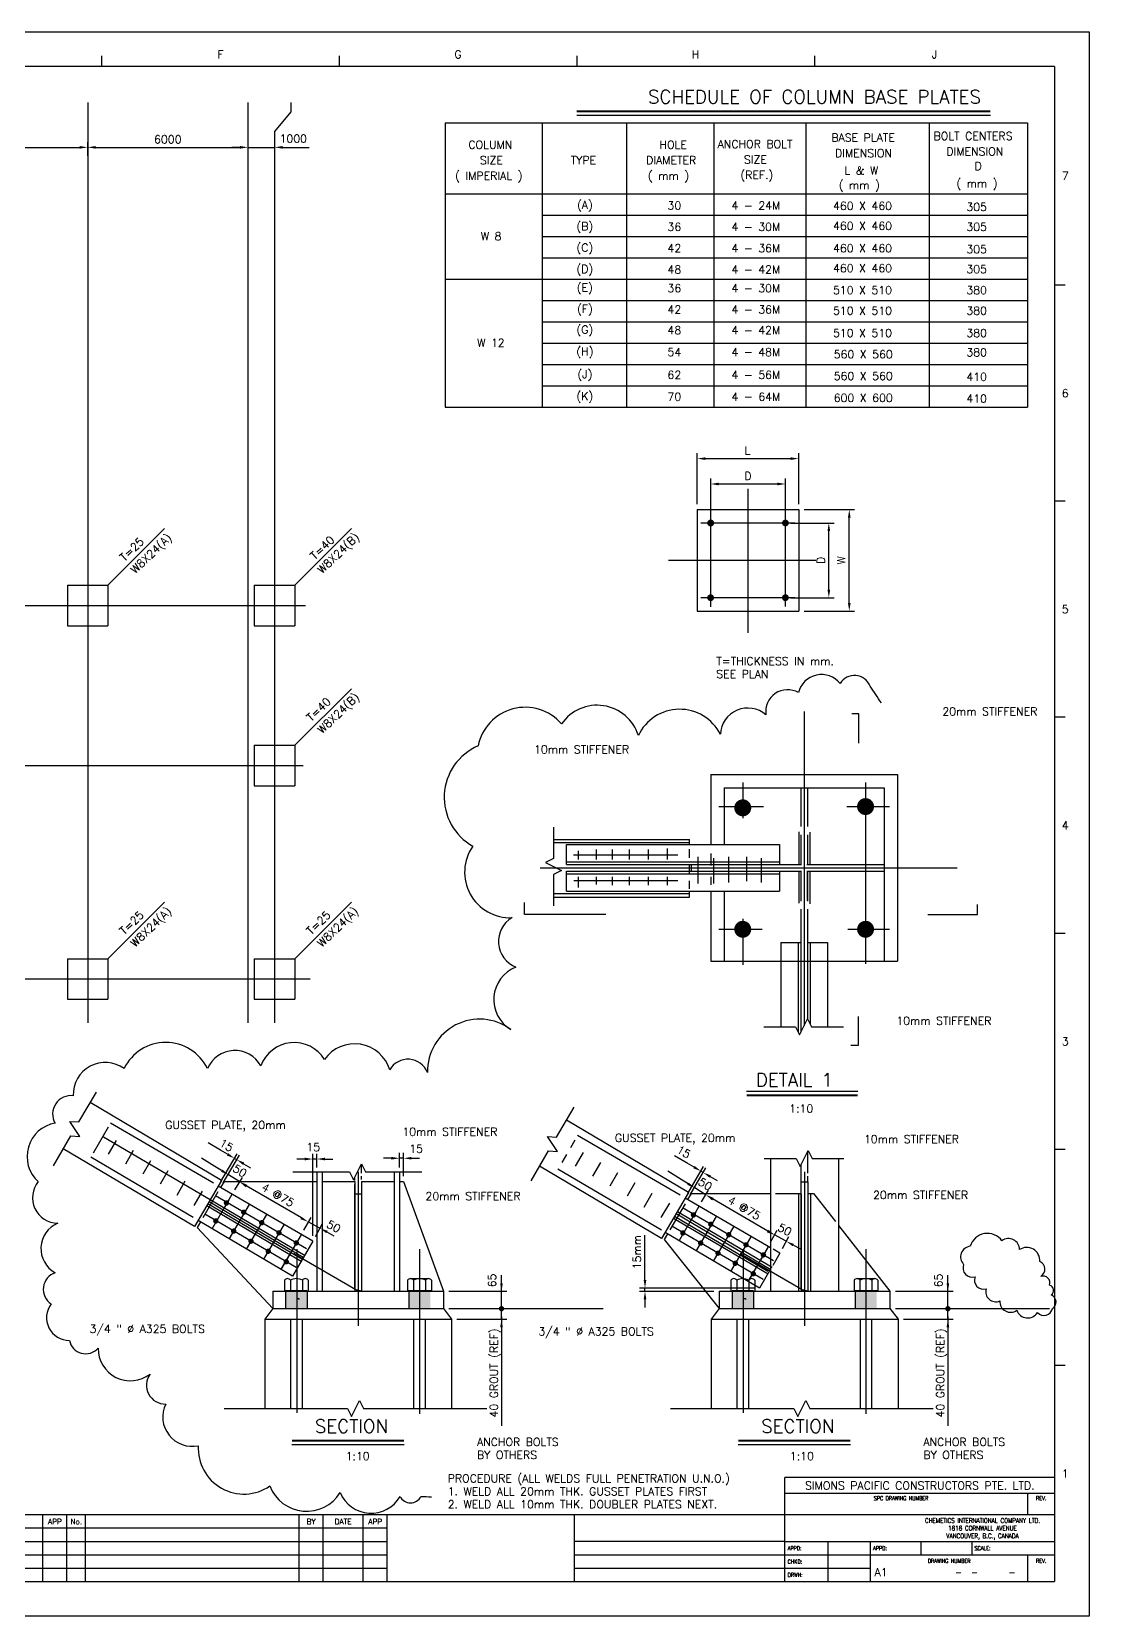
# Model space of a CAD drawing. Extents: x 0 to 84100, y 0 to 59400.
# Drawn here: x 44480 to 84100, y 0 to 59400 of the extents above; entities that cross this region are included whole.
import ezdxf
from ezdxf.enums import TextEntityAlignment as Align

# ---------------------------------------------------------------- set-up
doc = ezdxf.new("R2010")
doc.units = 0
doc.header["$LTSCALE"] = 2500
for name, pattern in [('CENTER', [0]), ('DASHED', [0]), ('HIDDEN', [0])]:
    doc.linetypes.add(name, pattern=pattern)
for name, color, linetype in [('BORDER', 7, 'CONTINUOUS'), ('CLINE', 7, 'CENTER'), ('CUTLINE', 7, 'CONTINUOUS'), ('DIM', 6, 'CONTINUOUS'), ('HIDDEN', 7, 'DASHED'), ('REBAR', 5, 'CONTINUOUS'), ('ST-1', 1, 'CONTINUOUS'), ('STEEL', 2, 'CONTINUOUS'), ('STREAMS', 7, 'CONTINUOUS'), ('TEXT', 7, 'CONTINUOUS'), ('TEXTM', 1, 'CONTINUOUS')]:
    doc.layers.add(name, color=color, linetype=linetype)
doc.styles.get("Standard").update_dxf_attribs({"font": 'romans', "width": 0.8})

msp = doc.modelspace()

# ---------------------------------------------------------------- linework, layer by layer
at = {"layer": 'BORDER', "color": 0}
for p, q in [((47100, 58500), (47100, 58100)), ((56000, 58500), (56000, 58100)), ((64900, 58500), (64900, 58100)), ((73800, 58500), (73800, 58100)), ((82800, 58100), (2600, 58100)), ((82800, 58100), (82800, 1300)), ((83200, 49900), (82800, 49900)), ((83200, 41800), (82800, 41800)), ((83200, 33700), (82800, 33700)), ((83200, 25600), (82800, 25600)), ((83200, 17500), (82800, 17500)), ((83200, 9400), (82800, 9400)), ((72700, 1300), (72700, 5200)), ((82800, 5200), (72700, 5200)), ((82800, 4600), (72700, 4600)), ((81800, 3800), (81800, 4600)), ((82800, 3800), (2600, 3800)), ((44900, 1300), (44900, 3800)), ((45800, 1300), (45800, 3800)), ((46500, 1300), (46500, 3800)), ((54500, 1300), (54500, 3800)), ((55400, 1300), (55400, 3800)), ((56900, 1300), (56900, 3800)), ((57800, 1300), (57800, 3800)), ((64800, 3800), (64800, 1300)), ((57800, 3300), (2600, 3300)), ((2600, 2800), (57800, 2800)), ((72700, 2800), (64800, 2800)), ((72700, 2800), (82800, 2800)), ((74300, 2800), (74300, 1300)), ((75900, 2300), (75900, 2800)), ((77800, 2300), (77800, 2800)), ((79700, 2800), (79700, 2300)), ((2600, 2300), (57800, 2300)), ((2600, 1800), (57800, 1800)), ((64800, 2300), (75900, 2300)), ((64800, 1800), (75900, 1800)), ((75900, 2300), (82800, 2300)), ((75900, 1300), (75900, 2300)), ((81800, 1300), (81800, 2300)), ((2600, 1300), (82800, 1300))]:
    msp.add_line(p, q, dxfattribs=at)
at = {"layer": 'BORDER', "color": 0, "const_width": 75}
for points in [[(80395, 56413), (64897, 56413)], [(71263, 19531), (75423, 19531)], [(58430, 6580), (54228, 6580)], [(75153, 6580), (70951, 6580)]]:
    msp.add_lwpolyline(points, dxfattribs=at)
at = {"layer": 'BORDER', "color": 0}
for points in [[(80395, 56263), (64897, 56263)], [(71263, 19681), (75423, 19681)], [(58430, 6430), (54228, 6430)], [(75153, 6430), (70951, 6430)]]:
    msp.add_lwpolyline(points, dxfattribs=at)
at = {"layer": 'CLINE', "color": 0}
for p, q in [((46578, 56747), (46578, 22246)), ((52578, 56747), (52578, 22246)), ((53578, 55659), (53578, 22246)), ((71316, 36866), (71316, 42269)), ((69916, 37835), (69916, 41331)), ((72716, 37858), (72716, 41308)), ((73075, 40983), (69553, 40983)), ((73855, 39583), (68675, 39583)), ((73075, 38183), (69553, 38183)), ((4858, 37891), (54735, 37891)), ((73418, 33912), (73418, 22136)), ((4858, 31891), (54647, 31891)), ((71118, 31253), (71118, 29920)), ((75718, 31253), (75718, 24463)), ((70218, 30353), (71889, 30353)), ((75022, 30353), (76618, 30353)), ((64776, 28545), (68685, 28545)), ((63533, 28053), (79154, 28053)), ((64788, 27583), (68685, 27583)), ((71118, 26151), (71118, 24422)), ((70218, 25753), (71848, 25753)), ((75049, 25753), (76618, 25753)), ((4858, 23891), (54911, 23891)), ((56710, 16667), (56710, 10889)), ((73434, 16667), (73434, 10889)), ((54775, 13775), (51370, 15761)), ((54383, 13078), (50967, 15070)), ((72271, 13324), (68866, 15310)), ((71878, 12627), (68463, 14619)), ((54410, 13758), (54410, 7622)), ((59010, 13758), (59010, 7588)), ((71134, 13758), (71134, 7622)), ((75734, 13758), (75734, 7588))]:
    msp.add_line(p, q, dxfattribs=at)
at = {"layer": 'CUTLINE', "color": 0}
msp.add_lwpolyline([(0, 0), (0, 59400), (84100, 59400), (84100, 0)], close=True, dxfattribs=at)
msp.add_lwpolyline([(0, 0), (0, 59400), (84100, 59400), (84100, 0)], close=True, dxfattribs=at)
at = {"layer": 'DIM', "color": 0}
for p, q in [((46578, 54748), (46578, 55265)), ((46578, 54748), (46578, 55265)), ((52578, 55265), (52578, 55265)), ((53578, 55265), (53578, 55265)), ((40878, 55065), (46278, 55065)), ((46878, 55065), (52278, 55065)), ((52278, 55065), (51978, 55065)), ((52578, 55065), (53578, 55065)), ((52578, 54865), (52578, 54865)), ((53878, 55065), (54178, 55065)), ((54178, 55065), (54873, 55065)), ((63605, 52527), (81783, 52527)), ((63605, 51727), (81783, 51727)), ((63605, 50927), (81783, 50927)), ((63605, 49327), (81783, 49327)), ((63605, 48527), (81783, 48527)), ((63605, 47727), (81783, 47727)), ((63605, 46927), (81783, 46927)), ((63605, 46127), (81783, 46127)), ((69416, 41683), (69416, 43597)), ((69716, 43397), (72916, 43397)), ((73216, 41683), (73216, 43597)), ((69416, 41683), (69416, 43114)), ((73216, 41683), (73216, 43114)), ((69916, 41183), (69916, 42646)), ((70216, 42446), (72416, 42446)), ((72716, 41120), (72716, 42646)), ((73416, 41483), (75308, 41483)), ((75108, 37983), (75108, 41183)), ((47338, 38651), (49460, 40772)), ((54338, 38651), (56460, 40772)), ((72916, 40983), (74542, 40983)), ((74342, 38483), (74342, 40683)), ((69216, 39583), (68337, 39583)), ((69216, 39583), (68337, 39583)), ((69216, 39583), (68711, 39583)), ((69216, 39583), (68711, 39583)), ((72916, 38183), (74542, 38183)), ((73416, 37683), (75308, 37683)), ((54338, 32651), (56460, 34772)), ((47338, 24651), (49460, 26772)), ((54338, 24651), (56460, 26772)), ((51556, 17470), (51087, 17743)), ((51816, 17318), (51556, 17470)), ((51569, 16301), (52175, 17340)), ((51656, 16250), (52262, 17290)), ((55012, 14261), (55012, 17342)), ((55162, 16826), (55162, 17342)), ((58258, 16827), (58258, 17370)), ((58408, 16500), (58408, 17370)), ((69034, 16988), (68565, 17262)), ((73559, 16614), (73559, 17447)), ((51342, 16867), (50846, 17178)), ((51596, 16707), (51342, 16867)), ((52161, 17117), (52075, 17167)), ((52420, 16966), (52679, 16815)), ((54712, 17142), (54412, 17142)), ((55162, 17142), (55012, 17142)), ((55462, 17142), (55762, 17142)), ((56835, 16614), (56835, 16953)), ((57958, 17170), (57658, 17170)), ((58408, 17170), (58258, 17170)), ((58708, 17170), (59008, 17170)), ((68813, 16376), (68317, 16688)), ((69293, 16837), (69034, 16988)), ((69065, 15850), (69653, 16858)), ((69151, 15800), (69740, 16808)), ((69639, 16635), (69552, 16686)), ((73309, 15971), (73309, 16947)), ((52274, 16281), (51850, 16548)), ((52085, 15981), (52380, 16451)), ((54590, 14931), (52517, 16140)), ((56585, 16340), (56585, 16466)), ((56585, 12256), (56585, 16183)), ((56835, 16368), (56835, 16496)), ((56835, 16183), (56835, 12183)), ((69067, 16217), (68813, 16376)), ((69744, 15791), (69321, 16057)), ((69898, 16484), (70157, 16333)), ((73559, 16268), (73559, 16496)), ((51978, 15811), (51223, 14516)), ((56585, 15839), (56835, 15839)), ((69575, 15534), (69831, 15972)), ((72062, 14439), (69989, 15649)), ((52626, 15433), (51870, 14138)), ((53274, 15056), (52518, 13760)), ((54670, 14472), (54950, 14952)), ((69474, 15361), (68718, 14065)), ((70122, 14983), (69366, 13687)), ((53922, 14678), (53166, 13382)), ((54570, 14300), (53814, 13004)), ((55276, 14550), (54834, 14789)), ((55107, 14237), (55371, 14726)), ((55540, 14407), (55804, 14264)), ((67455, 12906), (67455, 14291)), ((70770, 14605), (70014, 13309)), ((72161, 14025), (72402, 14472)), ((72750, 14057), (72307, 14296)), ((71418, 14227), (70662, 12931)), ((72066, 13849), (71310, 12554)), ((72603, 13786), (72845, 14233)), ((73014, 13915), (73277, 13772)), ((53949, 12599), (53949, 12212)), ((54172, 12599), (54172, 12212)), ((54619, 12599), (54619, 12212)), ((54842, 12599), (54842, 12212)), ((58563, 12599), (58563, 12212)), ((58675, 12659), (59346, 12659)), ((58787, 12599), (58787, 12212)), ((59234, 12599), (59234, 12212)), ((59457, 12599), (59457, 12212)), ((62080, 12483), (62080, 12783)), ((62080, 12133), (62080, 12718)), ((67455, 12606), (67455, 12906)), ((70672, 12599), (70672, 12212)), ((70896, 12599), (70896, 12212)), ((71342, 12599), (71342, 12212)), ((71566, 12599), (71566, 12212)), ((75287, 12599), (75287, 12212)), ((75510, 12599), (75510, 12212)), ((75957, 12599), (75957, 12212)), ((76181, 12599), (76181, 12212)), ((78803, 12483), (78803, 12783)), ((78803, 12133), (78803, 12718)), ((53993, 12183), (53993, 11533)), ((54797, 12183), (54797, 11533)), ((56835, 12183), (56585, 12256)), ((58604, 12183), (58604, 11533)), ((58608, 12212), (59412, 12212)), ((60110, 12183), (62280, 12183)), ((62080, 11533), (62080, 12183)), ((62080, 11833), (62080, 12133)), ((71547, 12306), (67255, 12306)), ((70034, 12181), (67255, 12181)), ((67455, 12181), (67455, 12306)), ((67455, 11881), (67455, 11581)), ((70717, 12183), (70717, 11533)), ((71521, 12183), (71521, 11533)), ((73559, 12183), (73309, 12256)), ((75328, 12183), (75328, 11533)), ((76834, 12183), (79003, 12183)), ((78803, 11533), (78803, 12183)), ((78803, 11833), (78803, 12133)), ((53510, 11533), (53210, 11133)), ((53510, 11533), (53510, 11533)), ((59910, 11533), (60210, 11133)), ((60110, 11533), (65889, 11533)), ((60110, 11533), (62280, 11533)), ((62080, 11133), (62080, 11533)), ((70234, 11533), (69934, 11133)), ((76634, 11533), (76934, 11133)), ((76834, 11533), (79003, 11533)), ((76834, 11533), (82612, 11533)), ((78803, 11133), (78803, 11533)), ((60410, 11133), (62280, 11133)), ((62080, 11233), (62080, 10933)), ((62080, 10833), (62080, 7141)), ((77134, 11133), (79003, 11133)), ((78803, 11233), (78803, 10933)), ((78803, 10833), (78803, 7141))]:
    msp.add_line(p, q, dxfattribs=at)
for points in [[(70704, 37694, 0, 100, 0), (70483, 37491, 0, 0, 0), (69891, 36946, 0, 0, 0.405297), (69826, 35808, 0, 0, -3.923471)], [(73589, 30408, 0, 100, 0), (73870, 30303, 0, 0, 0), (74119, 30209, 0, 0, 0.544601), (75279, 31070, 0, 0, -0.470256), (78294, 33919, 0, 0, -4.928425)], [(75941, 28188, 0, 100, 0), (76198, 28345, 0, 0, 0), (77897, 29381, 0, 0, 0.183834), (78924, 30706, 0, 0, 0.417604), (78029, 32362, 0, 0, -0.890544), (78294, 33919, 0, 0, -0.023341), (78294, 33919, 0, 0, -0.519698)], [(73191, 28619, 0, 100, 0), (72909, 28722, 0, 0, 0), (70573, 29580, 0, 0, -0.208243), (68353, 31700, 0, 0, 0.301193), (67160, 32495, 0, 0, 0.001362)], [(73191, 27393, 0, 100, 0), (72902, 27311, 0, 0, 0), (70971, 26764, 0, 0, -0.554461), (68485, 29017, 0, 0, 0.277905), (67160, 32495, 0, 0, 0.582586)], [(73555, 28785, 0, 100, 0), (73816, 28636, 0, 0, 0), (76637, 27029, 0, 0, -0.477696), (77134, 23981, 0, 0, 0.210669), (76704, 22656, 0, 0, -0.564886)], [(73622, 27294, 0, 100, 0), (73906, 27197, 0, 0, 0), (76339, 26366, 0, 0, -0.423898), (77134, 24677, 0, 0, 0.026428), (76637, 23120, 0, 0, 0.253563), (76788, 22507, 0, 0, -0.176423)], [(53881, 16316, 0, 100, 0), (53772, 16595, 0, 0, 0), (53628, 16960, 0, 0, -0.401104), (53835, 17466, 0, 0, -0.019529), (54986, 17926, 0, 0, 0.506654), (55055, 18156, 0, 0, 0.234644), (54687, 18340, 0, 0, 1.002549)], [(55957, 16296, 0, 100, 0), (56106, 16557, 0, 0, 0), (56436, 17134, 0, 0, -0.248848), (58065, 18164, 0, 0, -0.037973)], [(57442, 16272, 0, 100, 0), (57426, 16572, 0, 0, 0), (57394, 17182, 0, 0, -0.338037), (58065, 18164, 0, 0, -51.068466)], [(70726, 15830, 0, 100, 0), (70616, 16109, 0, 0, 0), (70473, 16474, 0, 0, -0.401104), (70680, 16980, 0, 0, -0.019529), (71831, 17440, 0, 0, 0.506654), (71900, 17670, 0, 0, 0.234644), (71532, 17854, 0, 0, 1.002549)], [(73171, 14289, 0, 100, 0), (73063, 14569, 0, 0, 0), (72742, 15403, 0, 0, -0.29831), (73213, 17590, 0, 0, -0.331073), (75358, 17890, 0, 0, -0.816145)], [(73685, 14675, 0, 100, 0), (73765, 14964, 0, 0, 0), (74028, 15918, 0, 0, -0.163388), (75358, 17890, 0, 0, -0.339011)], [(56841, 13970, 0, 100, 0), (57089, 14139, 0, 0, 0), (57347, 14315, 0, 0, 0.384778), (57531, 15074, 0, 0, -0.459114), (57716, 15557, 0, 0, -0.104549), (59211, 15764, 0, 0, -28.23435)], [(59142, 14166, 0, 100, 0), (59343, 14389, 0, 0, 0), (59573, 14645, 0, 0, 0.822556), (59214, 15123, 0, 0, -1.05226), (59023, 15578, 0, 0, 0.22229), (59190, 15746, 0, 0, -1.570993)], [(73565, 13970, 0, 100, 0), (73813, 14139, 0, 0, 0), (74071, 14315, 0, 0, 0.384778), (74255, 15074, 0, 0, -0.459114), (74439, 15557, 0, 0, -0.104549), (75935, 15764, 0, 0, -28.23435)], [(75244, 14131, 0, 100, 0), (75253, 14431, 0, 0, 0), (75267, 14913, 0, 0, -0.195035), (75521, 15488, 0, 0, -0.111729), (75935, 15741, 0, 0, -0.164379)], [(52678, 14021, 0, 100, 0), (52432, 13848, 0, 0, 0), (51779, 13390, 0, 0, 0.187274), (51245, 12589, 0, 0, 0.354704), (51609, 11860, 0, 0, -0.995073), (51100, 10720, 0, 0, 0.210739)], [(69495, 13927, 0, 100, 0), (69250, 13755, 0, 0, 0), (68597, 13296, 0, 0, 0.187274), (68062, 12495, 0, 0, 0.354704), (68427, 11767, 0, 0, -0.995073), (67917, 10626, 0, 0, 0.210739)], [(59211, 8033, 0, 100, 0), (59397, 7797, 0, 0, 0), (60167, 6818, 0, 0, 0.265428), (60862, 6535, 0, 0, -0.06667)], [(75935, 8033, 0, 100, 0), (76120, 7797, 0, 0, 0), (76891, 6818, 0, 0, 0.265428), (77586, 6535, 0, 0, -0.06667)]]:
    msp.add_lwpolyline(points, format="xyseb", dxfattribs=at)
for points, const_width in [([(70959, 30306, 1), (71277, 30306, 1)], 318), ([(75560, 30353, 1), (75877, 30353, 1)], 318), ([(70960, 25753, 1), (71277, 25753, 1)], 318), ([(75560, 25753, 1), (75877, 25753, 1)], 318), ([(51726, 15495, 1), (51826, 15495, 1)], 100), ([(51327, 14820, 1), (51427, 14820, 1)], 100), ([(52374, 15146, 1), (52474, 15146, 1)], 100), ([(53048, 14753, 1), (53148, 14753, 1)], 100), ([(69221, 15045, 1), (69321, 15045, 1)], 100), ([(51997, 14440, 1), (52097, 14440, 1)], 100), ([(53695, 14375, 1), (53795, 14375, 1)], 100), ([(68823, 14370, 1), (68923, 14370, 1)], 100), ([(69870, 14696, 1), (69970, 14696, 1)], 100), ([(70544, 14303, 1), (70644, 14303, 1)], 100), ([(52645, 14062, 1), (52745, 14062, 1)], 100), ([(53292, 13684, 1), (53392, 13684, 1)], 100), ([(54343, 13997, 1), (54443, 13997, 1)], 100), ([(69493, 13990, 1), (69593, 13990, 1)], 100), ([(70140, 13612, 1), (70240, 13612, 1)], 100), ([(71191, 13925, 1), (71291, 13925, 1)], 100), ([(53968, 13290, 1), (54068, 13290, 1)], 100), ([(70788, 13234, 1), (70888, 13234, 1)], 100), ([(71839, 13547, 1), (71939, 13547, 1)], 100), ([(71463, 12840, 1), (71563, 12840, 1)], 100), ([(62030, 11531, 1), (62130, 11531, 1)], 100), ([(78753, 11531, 1), (78853, 11531, 1)], 100)]:
    msp.add_lwpolyline(points, format="xyb", close=True, dxfattribs=dict(at, const_width=const_width))
msp.add_lwpolyline([(71071, 30410), (71036, 30350), (71071, 30290), (71140, 30290), (71175, 30350), (71140, 30410)], close=True, dxfattribs=at)
for points in [[(64023, 29585), (64023, 28409), (63723, 28259), (64323, 27959), (64023, 27809), (64023, 26633)], [(71908, 22094), (73098, 22094), (73248, 21794), (73548, 22394), (73698, 22094), (74888, 22094)], [(45291, 16889), (45946, 18012), (46280, 17990), (45913, 18551), (46248, 18530), (46903, 19653)], [(63187, 16324), (63842, 17447), (64176, 17425), (63809, 17987), (64144, 17965), (64799, 19088)], [(71923, 17156), (73113, 17156), (73263, 16856), (73563, 17456), (73713, 17156), (74903, 17156)], [(54265, 16659), (56382, 16659), (56532, 16359), (56832, 16959), (56982, 16659), (59098, 16659)], [(51684, 7795), (56305, 7795), (56455, 7495), (56755, 8095), (56905, 7795), (61527, 7795)], [(68407, 7795), (73029, 7795), (73179, 7495), (73479, 8095), (73629, 7795), (78251, 7795)]]:
    msp.add_lwpolyline(points, dxfattribs=at)
msp.add_lwpolyline([(79393, 13193, 0.625), (79824, 12722, 0.625), (80234, 12271, 0.625), (80747, 11820, 0.625), (81383, 11471, 0.625), (82162, 11389, 0.625), (82716, 11533, 0.625), (82675, 12045, 0.625), (82613, 12414, 0.625), (82285, 12742, 0.625), (82244, 13296, 0.625), (81485, 13747, 0.625), (80829, 14075, 0.625), (79639, 13870, 0.625)], format="xyb", close=True, dxfattribs=at)
for centre, radius, start, end in [((54060, 12524), 135, 33.89006, 146.10994), ((54395, 12210), 449, 60.15828, 119.84172), ((54731, 12524), 135, 33.89006, 146.10994), ((58675, 12524), 135, 33.89006, 146.10994), ((59010, 12210), 449, 60.15828, 119.84172), ((59345, 12524), 135, 33.89006, 146.10994), ((71119, 12210), 449, 60.15828, 119.84172), ((75399, 12524), 135, 33.89006, 146.10994), ((75734, 12210), 449, 60.15828, 119.84172), ((76069, 12524), 135, 33.89006, 146.10994)]:
    msp.add_arc(centre, radius, start, end, dxfattribs=at)
for points in [[(46278, 55115), (46278, 55015), (46578, 55065)], [(46878, 55115), (46878, 55015), (46578, 55065)], [(52278, 55115), (52278, 55015), (52578, 55065)], [(52278, 55115), (52278, 55015), (52578, 55065)], [(53878, 55115), (53878, 55015), (53578, 55065)], [(69716, 43447), (69716, 43347), (69416, 43397)], [(72916, 43447), (72916, 43347), (73216, 43397)], [(70216, 42496), (70216, 42396), (69916, 42446)], [(72416, 42496), (72416, 42396), (72716, 42446)], [(75058, 41183), (75158, 41183), (75108, 41483)], [(74292, 40683), (74392, 40683), (74342, 40983)], [(74292, 38483), (74392, 38483), (74342, 38183)], [(75058, 37983), (75158, 37983), (75108, 37683)], [(51841, 17362), (51790, 17275), (52075, 17167)], [(51623, 16749), (51569, 16665), (51850, 16548)], [(52445, 17009), (52395, 16923), (52161, 17117)], [(54712, 17192), (54712, 17092), (55012, 17142)], [(55462, 17192), (55462, 17092), (55162, 17142)], [(57958, 17220), (57958, 17120), (58258, 17170)], [(58708, 17220), (58708, 17120), (58408, 17170)], [(69318, 16880), (69268, 16794), (69552, 16686)], [(69923, 16527), (69873, 16441), (69639, 16635)], [(52543, 16183), (52492, 16097), (52258, 16291)], [(52554, 16164), (52501, 16079), (52274, 16281)], [(69093, 16259), (69040, 16174), (69321, 16057)], [(70015, 15692), (69964, 15605), (69730, 15800)], [(70025, 15674), (69972, 15589), (69744, 15791)], [(54594, 14975), (54546, 14887), (54834, 14789)], [(55564, 14451), (55516, 14363), (55276, 14550)], [(72067, 14483), (72019, 14395), (72307, 14296)], [(72088, 14482), (72037, 14396), (72322, 14288)], [(73037, 13959), (72990, 13871), (72750, 14057)], [(62030, 12483), (62130, 12483), (62080, 12183)], [(67405, 12606), (67505, 12606), (67455, 12306)], [(78753, 12483), (78853, 12483), (78803, 12183)], [(67405, 11881), (67505, 11881), (67455, 12181)], [(62030, 10833), (62130, 10833), (62080, 11133)], [(78753, 10833), (78853, 10833), (78803, 11133)]]:
    msp.add_solid(points, dxfattribs=at)
at = {"layer": 'HIDDEN', "color": 0}
for p, q in [((51863, 15613), (51701, 15336)), ((69359, 15163), (69197, 14885)), ((56710, 12183), (54295, 13591)), ((73434, 12183), (71019, 13591)), ((54177, 11133), (54177, 7788)), ((54606, 11133), (54606, 7788)), ((58788, 11133), (58788, 7788)), ((59217, 11133), (59217, 7788)), ((70900, 11133), (70900, 7788)), ((71329, 11133), (71329, 7788)), ((75511, 11133), (75511, 7788)), ((75940, 11133), (75940, 7788))]:
    msp.add_line(p, q, dxfattribs=at)
for points in [[(53993, 12183), (53993, 11533), (54797, 12183), (54797, 11533)], [(58604, 12183), (58604, 11533), (59408, 12183), (59408, 11533)], [(70717, 12183), (70717, 11533), (71521, 12183), (71521, 11533)], [(75328, 12183), (75328, 11533), (76132, 12183), (76132, 11533)]]:
    msp.add_solid(points, dxfattribs=at)
at = {"layer": 'REBAR', "color": 0}
msp.add_line((53578, 32580), (53578, 31891), dxfattribs=at)
at = {"layer": 'ST-1', "color": 0}
for p, q in [((59974, 55988), (59974, 45327)), ((59974, 55988), (81783, 55988)), ((63605, 55988), (63605, 45327)), ((66757, 55988), (66757, 45327)), ((70038, 55988), (70038, 45327)), ((73487, 55988), (73487, 45327)), ((78096, 55988), (78096, 45327)), ((81783, 55988), (81783, 45327)), ((59974, 53327), (81783, 53327)), ((59974, 50127), (81783, 50127)), ((59974, 45327), (81783, 45327)), ((45818, 38651), (47338, 38651)), ((45818, 38651), (45818, 37131)), ((47338, 38651), (47338, 37131)), ((52818, 38651), (54338, 38651)), ((52818, 38651), (52818, 37131)), ((54338, 38651), (54338, 37131)), ((45818, 37131), (47338, 37131)), ((52818, 37131), (54338, 37131)), ((52818, 32651), (54338, 32651)), ((52818, 32651), (52818, 31131)), ((54338, 32651), (54338, 31131)), ((69918, 31553), (76918, 31553)), ((69918, 31553), (69918, 28923)), ((76918, 31553), (76918, 24553)), ((52818, 31131), (54338, 31131)), ((73293, 31053), (73293, 29601)), ((73543, 31053), (73543, 29601)), ((64023, 29117), (69129, 29117)), ((69129, 28918), (69129, 29117)), ((73215, 29407), (73215, 28178)), ((73293, 29298), (73293, 28178)), ((73543, 29298), (73543, 28178)), ((73634, 29393), (73634, 28178)), ((64023, 29001), (69129, 29001)), ((64520, 28928), (72493, 28928)), ((64520, 28178), (64520, 28928)), ((69129, 28436), (69129, 28752)), ((69918, 28595), (69918, 28143)), ((72493, 28928), (72493, 28178)), ((64520, 28278), (72493, 28278)), ((64520, 28178), (73318, 28178)), ((64520, 27928), (73318, 27928)), ((64520, 27178), (64520, 27928)), ((69129, 27856), (69129, 28154)), ((69185, 28178), (69185, 27928)), ((72493, 27928), (72493, 27178)), ((73215, 27928), (73215, 26729)), ((73293, 27928), (73293, 26808)), ((73518, 28178), (76418, 28178)), ((73518, 27928), (76418, 27928)), ((73534, 27928), (73534, 26828)), ((73543, 27928), (73543, 26808)), ((73634, 27928), (73634, 26710)), ((64520, 27828), (72493, 27828)), ((69129, 27275), (69129, 27574)), ((69918, 27719), (69918, 27417)), ((64023, 27092), (69129, 27092)), ((64023, 26959), (69129, 26959)), ((64520, 27178), (72493, 27178)), ((69129, 26959), (69129, 27159)), ((69918, 27157), (69918, 24553)), ((73293, 26505), (73293, 21886)), ((73543, 26505), (73543, 22386)), ((72543, 25253), (72543, 22094)), ((72543, 25253), (73293, 25253)), ((73193, 25253), (73193, 21903)), ((73543, 25253), (74293, 25253)), ((73643, 25253), (73643, 22203)), ((74293, 25253), (74293, 22094)), ((45818, 24651), (47338, 24651)), ((45818, 24651), (45818, 23131)), ((47338, 24651), (47338, 23131)), ((52818, 24651), (54338, 24651)), ((52818, 24651), (52818, 23131)), ((54338, 24651), (54338, 23131)), ((69918, 24553), (76918, 24553)), ((45818, 23131), (47338, 23131)), ((52818, 23131), (54338, 23131)), ((51590, 16337), (46672, 19256)), ((69086, 15886), (64514, 18600)), ((64830, 17853), (64662, 17565)), ((50582, 14609), (45664, 17529)), ((64512, 17308), (64336, 17007)), ((68078, 14159), (63507, 16872)), ((51590, 16337), (50582, 14609)), ((55012, 14061), (51468, 16128)), ((54599, 13384), (51078, 15459)), ((54649, 13454), (51122, 15533)), ((54730, 13511), (51167, 15611)), ((69086, 15886), (68078, 14159)), ((72162, 13812), (68964, 15677)), ((73559, 15848), (73772, 15848)), ((54579, 13298), (51035, 15386)), ((72067, 12820), (68518, 14912)), ((72062, 12922), (68561, 14985)), ((72164, 12993), (68618, 15083)), ((72223, 13072), (68667, 15167)), ((54251, 12756), (50717, 14839)), ((54575, 14304), (53819, 13008)), ((71747, 12306), (68213, 14389)), ((55012, 14061), (54251, 12756)), ((72071, 13853), (71315, 12558)), ((72175, 13040), (71747, 12306)), ((75399, 12659), (76069, 12659)), ((53993, 12212), (54797, 12212)), ((54446, 11910), (54491, 11910)), ((54491, 11910), (54491, 11881)), ((58563, 12212), (58608, 12212)), ((58608, 12212), (58608, 12183)), ((58608, 12183), (59412, 12183)), ((59412, 12212), (59457, 12212)), ((59412, 12212), (59412, 12183)), ((70717, 12212), (71521, 12212)), ((71170, 11910), (71215, 11910)), ((71215, 11910), (71215, 11881)), ((75287, 12212), (75332, 12212)), ((75332, 12212), (76135, 12212)), ((75332, 12212), (75332, 12183)), ((75332, 12183), (76135, 12183)), ((76135, 12212), (76135, 12183)), ((76135, 12212), (76181, 12212)), ((53210, 11133), (60210, 11133)), ((53210, 11133), (53210, 7788)), ((60210, 11133), (60210, 7788)), ((69934, 11133), (76934, 11133)), ((69934, 11133), (69934, 7788)), ((76934, 11133), (76934, 7788))]:
    msp.add_line(p, q, dxfattribs=at)
at = {"layer": 'ST-1', "color": 0, "linetype": 'HIDDEN'}
for p, q in [((51286, 16234), (47437, 18480)), ((47350, 18330), (46785, 17363)), ((51167, 15611), (47174, 17963)), ((68774, 15789), (64933, 18029)), ((50533, 14948), (46696, 17209)), ((68072, 14472), (64191, 16759)), ((51459, 15913), (50887, 14933)), ((68955, 15462), (68383, 14483)), ((72343, 15847), (73297, 15847)), ((73209, 15826), (73209, 12183)), ((73659, 15826), (73659, 12183)), ((73772, 15848), (74590, 14800))]:
    msp.add_line(p, q, dxfattribs=at)
at = {"layer": 'ST-1', "color": 0, "linetype": 'CENTER'}
for q in [(72254, 13759), (72239, 13149)]:
    msp.add_line((72508, 13610), q, dxfattribs=at)
at = {"layer": 'ST-1', "color": 0, "const_width": 127}
for points in [[(69852, 40983, 1), (69979, 40983, 1)], [(72652, 40983, 1), (72779, 40983, 1)], [(69852, 38183, 1), (69979, 38183, 1)], [(72652, 38183, 1), (72779, 38183, 1)]]:
    msp.add_lwpolyline(points, format="xyb", close=True, dxfattribs=at)
at = {"layer": 'ST-1', "color": 0}
for centre in [(70784, 12524), (71454, 12524)]:
    msp.add_arc(centre, 135, 33.89006, 146.10994, dxfattribs=at)
at = {"layer": 'STEEL', "color": 0}
for p, q in [((69416, 41483), (73216, 41483)), ((69416, 41483), (69416, 37683)), ((73216, 41483), (73216, 37683)), ((69416, 37683), (73216, 37683)), ((70418, 31053), (76418, 31053)), ((70418, 31053), (70418, 28928)), ((76418, 31053), (76418, 24553)), ((70418, 27178), (70418, 24553)), ((47639, 17835), (47344, 17328)), ((48287, 17457), (47992, 16951)), ((65135, 17384), (64840, 16878)), ((48935, 17079), (48640, 16573)), ((49583, 16701), (49288, 16195)), ((58058, 16659), (58058, 12183)), ((58258, 16659), (58258, 12183)), ((65783, 17006), (65488, 16500)), ((72162, 17156), (72162, 12183)), ((74705, 17156), (74705, 12183)), ((50221, 16306), (49912, 15777)), ((51685, 16300), (51550, 16069)), ((51685, 16300), (55162, 16300)), ((55162, 16626), (55162, 12183)), ((55362, 16626), (55362, 12183)), ((55362, 16300), (56585, 16300)), ((56585, 16300), (56585, 12183)), ((56835, 16300), (56835, 12183)), ((56835, 16300), (58058, 16300)), ((58258, 16300), (58408, 16300)), ((58408, 16300), (59910, 12183)), ((66431, 16628), (66136, 16122)), ((67079, 16251), (66783, 15744)), ((73309, 12256), (73309, 16291)), ((73309, 16291), (73559, 16291)), ((73559, 16291), (73559, 12183)), ((73559, 16183), (73559, 12183)), ((50872, 15934), (50558, 15395)), ((67716, 15855), (67408, 15327)), ((68368, 15483), (68054, 14945)), ((69180, 15850), (69045, 15618)), ((69180, 15850), (72162, 15850)), ((73309, 15826), (73309, 12183)), ((50803, 14789), (50677, 14573)), ((50677, 14573), (53510, 11533)), ((68299, 14338), (68173, 14122)), ((74705, 14653), (76634, 12183)), ((68173, 14122), (70234, 11533)), ((53510, 12183), (59910, 12183)), ((53510, 12183), (53510, 11533)), ((59910, 12183), (59910, 11533)), ((70234, 12183), (76634, 12183)), ((70234, 12183), (70234, 11533)), ((76634, 12183), (76634, 11533)), ((53510, 11533), (59910, 11533)), ((70234, 11533), (76634, 11533))]:
    msp.add_line(p, q, dxfattribs=at)
at = {"layer": 'TEXT', "color": 0}
for p, q in [((54190, 56748), (54190, 56394)), ((54190, 56394), (53578, 55659)), ((64966, 28373), (64966, 28700)), ((65640, 28373), (65640, 28740)), ((66235, 28373), (66235, 28740)), ((66869, 28373), (66869, 28740)), ((67583, 28373), (67583, 28740)), ((68296, 28373), (68296, 28780)), ((69446, 27472), (69446, 28463)), ((70040, 27472), (70040, 28423)), ((70595, 27512), (70595, 28463)), ((71269, 27551), (71269, 28463)), ((71824, 27512), (71824, 28423)), ((64966, 27314), (64966, 27720)), ((65640, 27432), (65640, 27720)), ((66235, 27411), (66235, 27720)), ((66869, 27411), (66869, 27720)), ((67583, 27411), (67583, 27720)), ((68296, 27411), (68296, 27720))]:
    msp.add_line(p, q, dxfattribs=at)
for points in [[(76311, 34237, 0.009832), (75887, 34867, 0.625), (74765, 34965, 0.625), (73205, 34624, 0.625), (71985, 33795, 0.625), (70278, 33064, 0.625), (67206, 33015, 0.625)], [(64328, 33454, 0.625), (61207, 32625, 0.625)], [(67206, 33015, 0.625), (64328, 33454, 0.625)], [(61207, 32625, 0.625), (61012, 28871, 0.625)], [(61012, 28871, 0.625), (62475, 26190, 0.625)], [(62475, 26190, 0.625), (62621, 24337, 0.625)], [(62621, 24337, 0.625), (62426, 21997, 0.625)], [(62426, 21997, 0.625), (59305, 20388, 0.625)], [(51063, 20534, 0.625), (47941, 20534, 0.625)], [(55452, 20876, 0.625), (53062, 20632, 0.625)], [(57891, 20486, 0.625), (55452, 20876, 0.625)], [(53062, 20632, 0.625), (51063, 20534, 0.625)], [(59305, 20388, 0.625), (57891, 20486, 0.625)], [(47941, 20534, 0.625), (46039, 19511, 0.625)], [(46039, 19511, 0.625), (45357, 18487, 0.625)], [(45357, 18487, 0.625), (44723, 16293, 0.625)], [(44723, 16293, 0.625), (45454, 14733, 0.625)], [(45454, 14733, 0.625), (45357, 12880, 0.625)], [(45357, 12880, 0.625), (45210, 11710, 0.625)], [(45210, 11710, 0.625), (45893, 10345, 0.625)], [(45893, 10345, 0.625), (46966, 10053, 0.625)], [(46966, 10053, 0.625), (48917, 9078, 0.625)], [(48917, 9078, 0.625), (49502, 7956, 0.625)], [(49502, 7956, 0.625), (50721, 6396, 0.625), (53404, 4885, 0.625), (56037, 4641, 0.625), (58281, 4495, 0.625), (59061, 4495, 0.005148), (59459, 4478, 0.625)]]:
    msp.add_lwpolyline(points, format="xyb", dxfattribs=at)
at = {"layer": 'TEXTM', "color": 0}
for points in [[(75470, 32736), (75470, 33825), (75198, 33825)], [(65993, 26310), (62943, 26310), (62943, 26756)], [(78053, 26310), (79908, 26310), (79908, 26687)], [(75440, 22486), (75440, 21397), (75167, 21397)]]:
    msp.add_lwpolyline(points, dxfattribs=at)

# ---------------------------------------------------------------- texts
at = {"layer": 'BORDER', "color": 0}
for s, height, p in [('F', 300, (51550, 58400)), ('G', 300, (60450, 58400)), ('H', 300, (69350, 58400)), ('J', 300, (78300, 58400)), ('7', 300, (83200, 53850)), ('6', 300, (83200, 45700)), ('5', 300, (83200, 37600)), ('4', 300, (83200, 29500)), ('3', 300, (83200, 21400)), ('1', 300, (83200, 5200)), ('APP', 200, (45350, 3450)), ('No.', 200, (46150, 3450)), ('BY', 200, (54950, 3450)), ('DATE', 200, (56150, 3450)), ('APP', 200, (57350, 3450)), ('A1', 300, (76300, 1500))]:
    msp.add_text(s, height=height, dxfattribs=at).set_placement(p, align=Align.CENTER)
for s, p in [('SCHEDULE OF COLUMN BASE PLATES', (80040, 56563)), ('SECTION', (57830, 6730)), ('SECTION', (74553, 6730))]:
    msp.add_text(s, height=500, dxfattribs=at).set_placement(p, align=Align.BOTTOM_RIGHT)
msp.add_text('DETAIL 1', height=500, dxfattribs=at).set_placement((71604, 19709), align=Align.BOTTOM_LEFT)
msp.add_text('1:10', height=300, dxfattribs=at).set_placement((72858, 19183), align=Align.TOP_LEFT)
for p in [(57141, 6155), (73781, 6155)]:
    msp.add_text('1:10', height=300, dxfattribs=at).set_placement(p, align=Align.TOP_RIGHT)
for s, height, width, p in [('SPC DRAWING NUMBER', 150, 0.8, (77050, 4350)), ('REV.', 150, 0.8, (82300, 4350)), ('CHEMETICS INTERNATIONAL COMPANY LTD.', 175, 0.75, (80100, 3500)), ('VANCOUVER, B.C., CANADA', 175, 0.75, (80100, 2925)), ('1818 CORNWALL AVENUE', 175, 0.75, (80100, 3217)), ('DRAWING NUMBER', 150, 0.8, (78850, 2000)), ('REV.', 150, 0.8, (82300, 2000)), ('-', 300, 0.8, (79200, 1500)), ('-', 300, 0.8, (79800, 1500)), ('-', 300, 0.8, (81200, 1500))]:
    msp.add_text(s, height=height, dxfattribs=dict(at, width=width)).set_placement(p, align=Align.CENTER)
at = {"layer": 'BORDER', "color": 0, "width": 0.8}
for s, p in [('APPD:', (72800, 2475)), ('APPD:', (76000, 2475)), ('SCALE:', (79800, 2475)), ('CHKD:', (72800, 1975)), ('DRWN:', (72800, 1475))]:
    msp.add_text(s, height=150, dxfattribs=at).set_placement(p)
at = {"layer": 'DIM', "color": 0}
for s, p in [('6000', (49578, 55365)), ('1000', (54280, 55391)), ('L', (71293, 43697)), ('D', (71316, 42746)), ('15', (55026, 17589)), ('15', (58881, 17527))]:
    msp.add_text(s, height=300, dxfattribs=at).set_placement(p, align=Align.MIDDLE_CENTER)
for s, rotation, p in [('D', 90, (74042, 39583)), ('W', 90, (74808, 39583)), ('15', 329.74356, (51775, 17655)), ('15', 329.74356, (68908, 17409)), ('50', 327.85739, (52277, 16700)), ('4 @75', 329.74356, (53705, 15794)), ('50', 327.85739, (69714, 16199)), ('4 @75', 329.74356, (71177, 15303)), ('50', 331.62013, (55792, 14613)), ('50', 331.62013, (72690, 14494)), ('15mm', 90, (67155, 13649)), ('65', 90, (61725, 12588)), ('65', 90, (78448, 12588))]:
    msp.add_text(s, height=300, rotation=rotation, dxfattribs=at).set_placement(p, align=Align.MIDDLE_CENTER)
for p in [(61816, 9122), (78540, 9122)]:
    msp.add_text('40 GROUT (REF)', height=300, rotation=90, dxfattribs=at).set_placement(p, align=Align.MIDDLE)
at = {"layer": 'STREAMS', "color": 0}
msp.add_text('SIMONS PACIFIC CONSTRUCTORS PTE. LTD.', height=300, dxfattribs=at).set_placement((77750, 4750), align=Align.CENTER)
at = {"layer": 'TEXT', "color": 0}
for s, p in [('COLUMN', (60839, 55013)), ('HOLE', (67997, 55013)), ('ANCHOR BOLT', (70176, 55036)), ('BASE PLATE', (74437, 55278)), ('BOLT CENTERS', (78267, 55340)), ('SIZE', (61271, 54433)), ('TYPE', (64672, 54433)), ('DIAMETER', (67499, 54433)), ('SIZE', (71162, 54455)), ('DIMENSION', (74574, 54697)), ('DIMENSION', (78745, 54760)), ('( IMPERIAL )', (60344, 53853)), ('( mm )', (67565, 53853)), ('(REF.)', (71029, 53880)), ('L & W', (74924, 54049)), ('D', (79803, 54214)), ('( mm )', (74710, 53503)), ('( mm )', (79120, 53565)), ('460 X 460', (74499, 52718)), ('305', (79496, 52680)), ('W 8', (61307, 51580)), ('460 X 460', (74499, 51970)), ('305', (79496, 51932)), ('460 X 460', (74499, 51134)), ('305', (79496, 51096)), ('460 X 460', (74499, 50386)), ('305', (79496, 50348)), ('510 X 510', (74499, 49561)), ('380', (79496, 49561)), ('510 X 510', (74499, 48791)), ('380', (79496, 48791)), ('510 X 510', (74499, 47955)), ('380', (79496, 47955)), ('W 12', (61170, 47592)), ('380', (79496, 47229)), ('560 X 560', (74526, 47156)), ('560 X 560', (74526, 46342)), ('410', (79496, 46313)), ('600 X 600', (74526, 45523)), ('410', (79496, 45494)), ('T=THICKNESS IN mm.', (70126, 35658)), ('SEE PLAN', (70126, 35172)), ('20mm STIFFENER', (78594, 33769)), ('10mm STIFFENER', (76871, 22175)), ('GUSSET PLATE, 20mm', (49484, 18268)), ('10mm STIFFENER', (58365, 18014)), ('GUSSET PLATE, 20mm', (66329, 17782)), ('10mm STIFFENER', (75658, 17740)), ('20mm STIFFENER', (59232, 15600)), ('20mm STIFFENER', (76000, 15643)), ('ANCHOR BOLTS', (61162, 6385)), ('ANCHOR BOLTS', (77886, 6385)), ('BY OTHERS', (61162, 5900)), ('BY OTHERS', (77886, 5900)), ('PROCEDURE (ALL WELDS FULL PENETRATION U.N.O.)', (60065, 5019)), ('1. WELD ALL 20mm THK. GUSSET PLATES FIRST', (60065, 4533)), ('2. WELD ALL 10mm THK. DOUBLER PLATES NEXT.', (60065, 4048))]:
    msp.add_text(s, height=300, dxfattribs=at).set_placement(p)
for s, p in [('(A)', (65203, 52883)), ('30', (68555, 52883)), ('4 - 24M', (71610, 52883)), ('(B)', (65203, 52083)), ('36', (68555, 52083)), ('4 - 30M', (71610, 52083)), ('(C)', (65203, 51283)), ('42', (68555, 51283)), ('4 - 36M', (71610, 51283)), ('(D)', (65203, 50483)), ('48', (68555, 50483)), ('4 - 42M', (71610, 50483)), ('(E)', (65203, 49784)), ('36', (68555, 49784)), ('4 - 30M', (71610, 49784)), ('(F)', (65203, 48984)), ('42', (68555, 48984)), ('4 - 36M', (71610, 48984)), ('(G)', (65203, 48209)), ('48', (68555, 48209)), ('4 - 42M', (71610, 48209)), ('(H)', (65203, 47391)), ('54', (68555, 47391)), ('4 - 48M', (71610, 47391)), ('(J)', (65203, 46536)), ('62', (68555, 46536)), ('4 - 56M', (71610, 46536)), ('(K)', (65203, 45717)), ('70', (68555, 45717)), ('4 - 64M', (71610, 45717))]:
    msp.add_text(s, height=300, dxfattribs=at).set_placement(p, align=Align.MIDDLE)
for s, p in [('T=25', (47954, 39521)), ('W8X24(A)', (48359, 39062)), ('T=40', (55090, 39582)), ('W8X24(B)', (55359, 39062)), ('W8X24(B)', (55359, 33062)), ('T=40', (54954, 33521)), ('T=25', (47947, 25521)), ('W8X24(A)', (48352, 25062)), ('T=25', (54947, 25521)), ('W8X24(A)', (55352, 25062))]:
    msp.add_text(s, height=300, rotation=43.83564, dxfattribs=at).set_placement(p)
for s, p in [('10mm STIFFENER', (66860, 32345)), ('3/4 " %%C A325 BOLTS', (50966, 10623)), ('3/4 " %%C A325 BOLTS', (67783, 10530))]:
    msp.add_text(s, height=300, dxfattribs=at).set_placement(p, align=Align.RIGHT)

doc.saveas('drawing.dxf')
